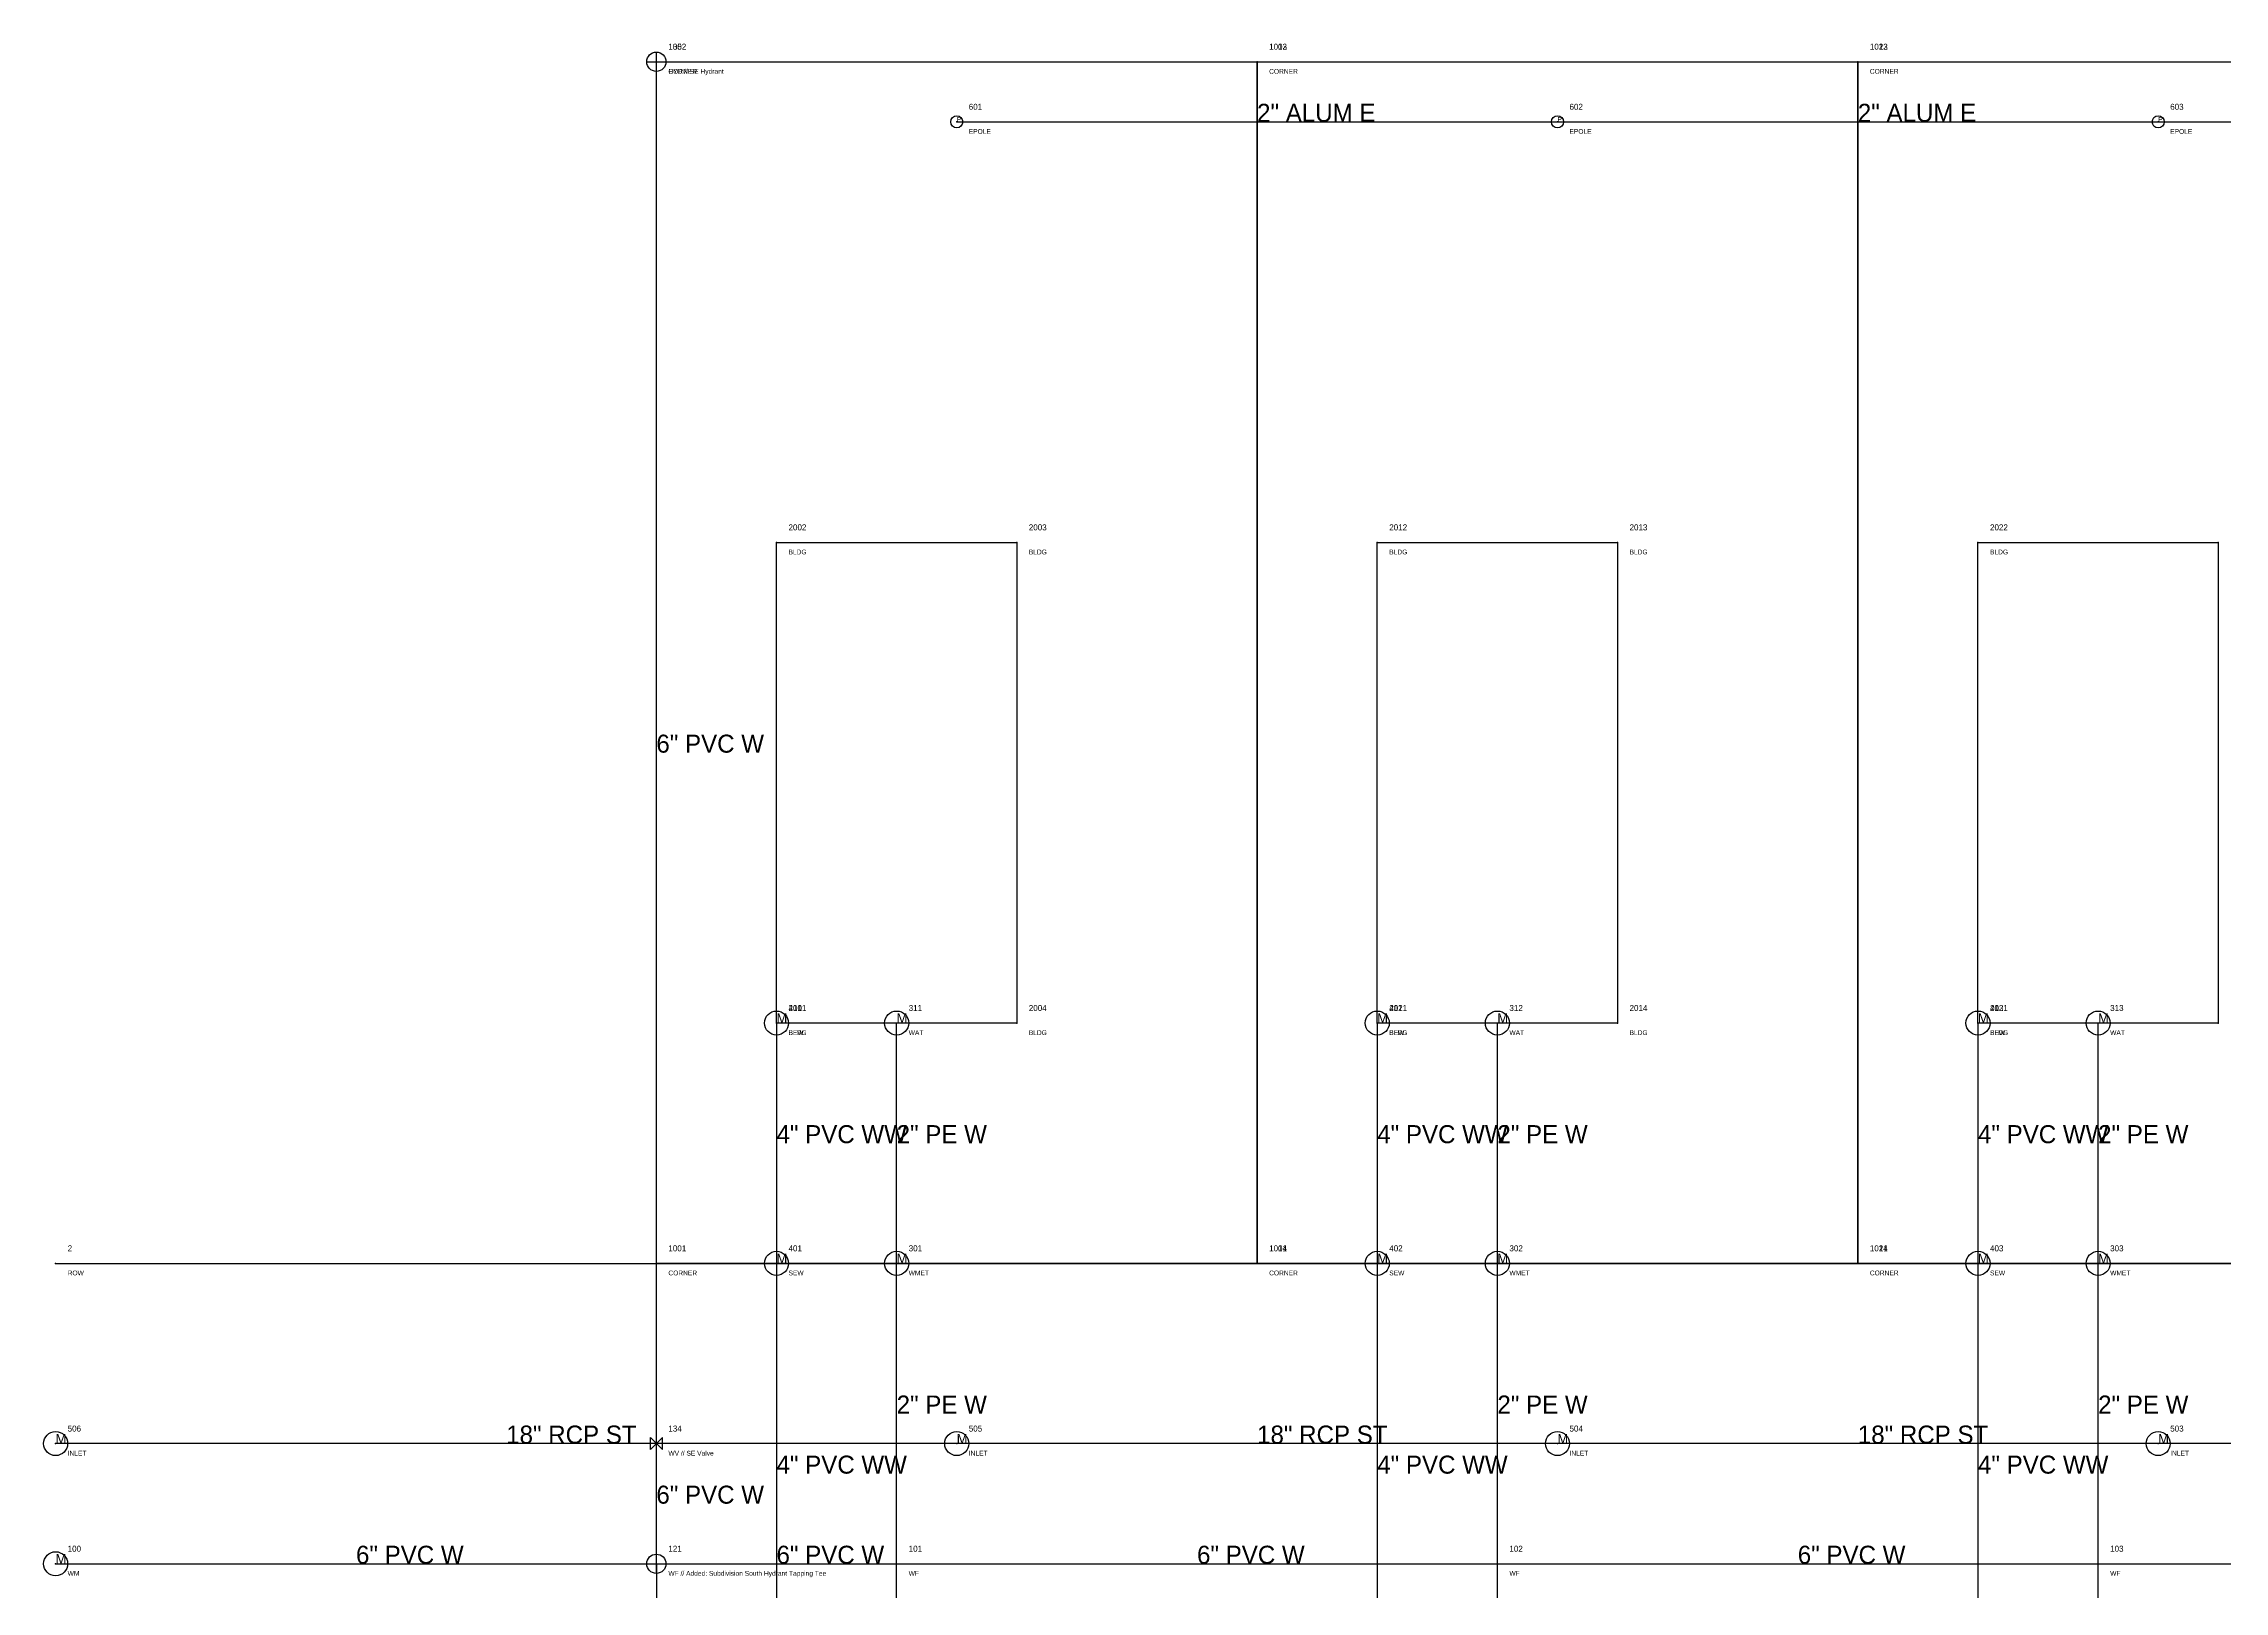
# Model space of a CAD drawing. Header units: feet. Extents: x 949 to 1303, y 4874 to 5127.
# Drawn here: x 949 to 1130.5, y 4997.7 to 5126.5 of the extents above; entities that cross this region are included whole.
import ezdxf

# ---------------------------------------------------------------- set-up
doc = ezdxf.new("R2010")
doc.units = ezdxf.units.FT
doc.header["$MEASUREMENT"] = 0
for name, color, linetype in [('FIGURES', 7, 'Continuous'), ('PIPE_E_2_ALUM', 7, 'Continuous'), ('PIPE_E_2_ALUM_TEXT', 7, 'Continuous'), ('PIPE_ST_18_RCP', 7, 'Continuous'), ('PIPE_ST_18_RCP_TEXT', 7, 'Continuous'), ('PIPE_W_2_PE', 7, 'Continuous'), ('PIPE_W_2_PE_TEXT', 7, 'Continuous'), ('PIPE_W_6_PVC', 7, 'Continuous'), ('PIPE_W_6_PVC_TEXT', 7, 'Continuous'), ('PIPE_WW_4_PVC', 7, 'Continuous'), ('PIPE_WW_4_PVC_TEXT', 7, 'Continuous'), ('POINT_DESC', 7, 'Continuous'), ('POINT_IDS', 7, 'Continuous'), ('POINTS', 7, 'Continuous'), ('STRUCT_E_EPOLE', 7, 'Continuous'), ('STRUCT_ST_INLET', 7, 'Continuous'), ('STRUCT_W_HYD____SE_Hydrant', 7, 'Continuous'), ('STRUCT_W_WAT', 7, 'Continuous'), ('STRUCT_W_WF', 7, 'Continuous'), ('STRUCT_W_WF____Added__Subdivision_South_Hydrant_Tapping_Tee', 7, 'Continuous'), ('STRUCT_W_WM', 7, 'Continuous'), ('STRUCT_W_WMET', 7, 'Continuous'), ('STRUCT_W_WV____SE_Valve', 7, 'Continuous'), ('STRUCT_WW_SEW', 7, 'Continuous')]:
    doc.layers.add(name, color=color, linetype=linetype)

# ---------------------------------------------------------------- blocks, each defined once
blk = doc.blocks.new('MANHOLE')
blk.add_circle((0, 0), 1)
blk.add_text('M', height=0.8).set_placement((0, 0))
blk = doc.blocks.new('HYDRANT')
for p, q in [((-0.8, 0), (0.8, 0)), ((0, -0.8), (0, 0.8))]:
    blk.add_line(p, q)
blk.add_circle((0, 0), 0.8)
blk = doc.blocks.new('FITTING')
for p, q in [((-0.5, 0), (0.5, 0)), ((0, -0.5), (0, 0.5))]:
    blk.add_line(p, q)
blk = doc.blocks.new('VALVE')
for p, q in [((-0.5, -0.5), (0.5, 0.5)), ((-0.5, 0.5), (0.5, -0.5)), ((-0.5, -0.5), (-0.5, 0.5)), ((0.5, -0.5), (0.5, 0.5))]:
    blk.add_line(p, q)
blk = doc.blocks.new('POLE')
blk.add_circle((0, 0), 0.5)
blk.add_text('P', height=0.4).set_placement((0, 0))

msp = doc.modelspace()

# ---------------------------------------------------------------- linework, layer by layer
at = {"layer": 'FIGURES'}
for p, q in [((1000, 5025), (1000, 5125)), ((1000, 5125), (1050, 5125)), ((1000, 5010), (1000, 5125)), ((1050, 5125), (1050, 5025)), ((1050, 5025), (1050, 5125)), ((1050, 5125), (1100, 5125)), ((1100, 5125), (1100, 5025)), ((1100, 5025), (1100, 5125)), ((1100, 5125), (1150, 5125)), ((1025, 5120), (1075, 5120)), ((1075, 5120), (1125, 5120)), ((1125, 5120), (1175, 5120)), ((1010, 5045), (1010, 5085)), ((1010, 5085), (1030, 5085)), ((1030, 5085), (1030, 5045)), ((1060, 5045), (1060, 5085)), ((1060, 5085), (1080, 5085)), ((1080, 5085), (1080, 5045)), ((1110, 5045), (1110, 5085)), ((1110, 5085), (1130, 5085)), ((1130, 5085), (1130, 5045)), ((1030, 5045), (1010, 5045)), ((1010, 5045), (1010, 5025)), ((1020, 5025), (1020, 5045)), ((1080, 5045), (1060, 5045)), ((1060, 5045), (1060, 5025)), ((1070, 5025), (1070, 5045)), ((1130, 5045), (1110, 5045)), ((1110, 5045), (1110, 5025)), ((1120, 5025), (1120, 5045)), ((950, 5025), (1300, 5025)), ((1050, 5025), (1000, 5025)), ((1010, 5025), (1010, 4990)), ((1020, 5000), (1020, 5025)), ((1100, 5025), (1050, 5025)), ((1060, 5025), (1060, 4990)), ((1070, 5000), (1070, 5025)), ((1150, 5025), (1100, 5025)), ((1110, 5025), (1110, 4990)), ((1120, 5000), (1120, 5025)), ((1025, 5010), (950, 5010)), ((1000, 5000), (1000, 5010)), ((1075, 5010), (1025, 5010)), ((1125, 5010), (1075, 5010)), ((1175, 5010), (1125, 5010)), ((950, 5000), (1000, 5000)), ((1000, 5000), (1020, 5000)), ((1000, 5000), (1000, 4990)), ((1020, 5000), (1070, 5000)), ((1020, 4975), (1020, 5000)), ((1070, 5000), (1120, 5000)), ((1070, 4975), (1070, 5000)), ((1120, 5000), (1170, 5000)), ((1120, 4975), (1120, 5000))]:
    msp.add_line(p, q, dxfattribs=at)
at = {"layer": 'PIPE_E_2_ALUM'}
for p, q in [((1025, 5120), (1075, 5120)), ((1075, 5120), (1125, 5120)), ((1125, 5120), (1175, 5120))]:
    msp.add_line(p, q, dxfattribs=at)
at = {"layer": 'PIPE_ST_18_RCP'}
for p, q in [((1025, 5010), (950, 5010)), ((1075, 5010), (1025, 5010)), ((1125, 5010), (1075, 5010)), ((1175, 5010), (1125, 5010))]:
    msp.add_line(p, q, dxfattribs=at)
at = {"layer": 'PIPE_W_2_PE'}
for p, q in [((1020, 5025), (1020, 5045)), ((1070, 5025), (1070, 5045)), ((1120, 5025), (1120, 5045)), ((1020, 5000), (1020, 5025)), ((1070, 5000), (1070, 5025)), ((1120, 5000), (1120, 5025)), ((1020, 4975), (1020, 5000)), ((1070, 4975), (1070, 5000)), ((1120, 4975), (1120, 5000))]:
    msp.add_line(p, q, dxfattribs=at)
at = {"layer": 'PIPE_W_6_PVC'}
for p, q in [((1000, 5010), (1000, 5125)), ((1000, 5000), (1000, 5010)), ((950, 5000), (1000, 5000)), ((1000, 5000), (1020, 5000)), ((1000, 5000), (1000, 4990)), ((1020, 5000), (1070, 5000)), ((1070, 5000), (1120, 5000)), ((1120, 5000), (1170, 5000))]:
    msp.add_line(p, q, dxfattribs=at)
at = {"layer": 'PIPE_WW_4_PVC'}
for p, q in [((1010, 5045), (1010, 5025)), ((1060, 5045), (1060, 5025)), ((1110, 5045), (1110, 5025)), ((1010, 5025), (1010, 4990)), ((1060, 5025), (1060, 4990)), ((1110, 5025), (1110, 4990))]:
    msp.add_line(p, q, dxfattribs=at)
at = {"layer": 'POINTS'}
for p in [(1000, 5125, 100), (1000, 5125, 98), (1050, 5125, 100), (1050, 5125, 100), (1100, 5125, 100), (1100, 5125, 100), (1025, 5120, 120), (1075, 5120, 120), (1125, 5120, 120), (1010, 5085, 101), (1030, 5085, 101), (1060, 5085, 101), (1080, 5085, 101), (1110, 5085, 101), (1130, 5085, 101), (1010, 5045, 101), (1010, 5045, 90.5), (1020, 5045, 101), (1030, 5045, 101), (1060, 5045, 101), (1060, 5045, 91), (1070, 5045, 101), (1080, 5045, 101), (1110, 5045, 101), (1110, 5045, 91.5), (1120, 5045, 101), (1130, 5045, 101), (950, 5025, 100), (1000, 5025, 100), (1010, 5025, 88.5), (1020, 5025, 100), (1050, 5025, 100), (1050, 5025, 100), (1060, 5025, 89), (1070, 5025, 100), (1100, 5025, 100), (1100, 5025, 100), (1110, 5025, 89.5), (1120, 5025, 100), (950, 5010, 92), (1000, 5010, 98), (1025, 5010, 92.5), (1075, 5010, 93), (1125, 5010, 93.5), (950, 5000, 98), (1000, 5000, 98), (1020, 5000, 98), (1070, 5000, 98), (1120, 5000, 98)]:
    msp.add_point(p, dxfattribs=at)

# ---------------------------------------------------------------- block references
at = {"layer": 'STRUCT_E_EPOLE'}
for p in [(1025, 5120), (1075, 5120), (1125, 5120)]:
    msp.add_blockref('POLE', p, dxfattribs=at)
at = {"layer": 'STRUCT_ST_INLET'}
for p in [(950, 5010), (1025, 5010), (1075, 5010), (1125, 5010)]:
    msp.add_blockref('MANHOLE', p, dxfattribs=at)
at = {"layer": 'STRUCT_W_HYD____SE_Hydrant'}
msp.add_blockref('HYDRANT', (1000, 5125), dxfattribs=at)
at = {"layer": 'STRUCT_W_WAT'}
for p in [(1020, 5045), (1070, 5045), (1120, 5045)]:
    msp.add_blockref('MANHOLE', p, dxfattribs=at)
at = {"layer": 'STRUCT_W_WF'}
for p in [(1020, 5000), (1070, 5000), (1120, 5000)]:
    msp.add_blockref('FITTING', p, dxfattribs=at)
at = {"layer": 'STRUCT_W_WF____Added__Subdivision_South_Hydrant_Tapping_Tee'}
msp.add_blockref('HYDRANT', (1000, 5000), dxfattribs=at)
at = {"layer": 'STRUCT_W_WM'}
msp.add_blockref('MANHOLE', (950, 5000), dxfattribs=at)
at = {"layer": 'STRUCT_W_WMET'}
for p in [(1020, 5025), (1070, 5025), (1120, 5025)]:
    msp.add_blockref('MANHOLE', p, dxfattribs=at)
at = {"layer": 'STRUCT_W_WV____SE_Valve'}
msp.add_blockref('VALVE', (1000, 5010), dxfattribs=at)
at = {"layer": 'STRUCT_WW_SEW'}
for p in [(1010, 5045), (1060, 5045), (1110, 5045), (1010, 5025), (1060, 5025), (1110, 5025)]:
    msp.add_blockref('MANHOLE', p, dxfattribs=at)

# ---------------------------------------------------------------- texts
at = {"layer": 'PIPE_E_2_ALUM_TEXT'}
for p in [(1050, 5120), (1100, 5120)]:
    msp.add_text('2" ALUM E', height=1.5, dxfattribs=at).set_placement(p)
at = {"layer": 'PIPE_ST_18_RCP_TEXT'}
for p in [(987.5, 5010), (1050, 5010), (1100, 5010)]:
    msp.add_text('18" RCP ST', height=1.5, dxfattribs=at).set_placement(p)
at = {"layer": 'PIPE_W_2_PE_TEXT'}
for p in [(1020, 5035), (1070, 5035), (1120, 5035), (1020, 5012.5), (1070, 5012.5), (1120, 5012.5)]:
    msp.add_text('2" PE W', height=1.5, dxfattribs=at).set_placement(p)
at = {"layer": 'PIPE_W_6_PVC_TEXT'}
for p in [(1000, 5067.5), (1000, 5005), (975, 5000), (1010, 5000), (1045, 5000), (1095, 5000)]:
    msp.add_text('6" PVC W', height=1.5, dxfattribs=at).set_placement(p)
at = {"layer": 'PIPE_WW_4_PVC_TEXT'}
for p in [(1010, 5035), (1060, 5035), (1110, 5035), (1010, 5007.5), (1060, 5007.5), (1110, 5007.5)]:
    msp.add_text('4" PVC WW', height=1.5, dxfattribs=at).set_placement(p)
at = {"layer": 'POINT_DESC'}
for s, p in [('CORNER', (1001, 5124)), ('HYD // SE Hydrant', (1001, 5124)), ('CORNER', (1051, 5124)), ('CORNER', (1051, 5124)), ('CORNER', (1101, 5124)), ('CORNER', (1101, 5124)), ('EPOLE', (1026, 5119)), ('EPOLE', (1076, 5119)), ('EPOLE', (1126, 5119)), ('BLDG', (1011, 5084)), ('BLDG', (1031, 5084)), ('BLDG', (1061, 5084)), ('BLDG', (1081, 5084)), ('BLDG', (1111, 5084)), ('SEW', (1011, 5044)), ('BLDG', (1011, 5044)), ('WAT', (1021, 5044)), ('BLDG', (1031, 5044)), ('SEW', (1061, 5044)), ('BLDG', (1061, 5044)), ('WAT', (1071, 5044)), ('BLDG', (1081, 5044)), ('SEW', (1111, 5044)), ('BLDG', (1111, 5044)), ('WAT', (1121, 5044)), ('ROW', (951, 5024)), ('CORNER', (1001, 5024)), ('SEW', (1011, 5024)), ('WMET', (1021, 5024)), ('CORNER', (1051, 5024)), ('CORNER', (1051, 5024)), ('SEW', (1061, 5024)), ('WMET', (1071, 5024)), ('CORNER', (1101, 5024)), ('CORNER', (1101, 5024)), ('SEW', (1111, 5024)), ('WMET', (1121, 5024)), ('INLET', (951, 5009)), ('WV // SE Valve', (1001, 5009)), ('INLET', (1026, 5009)), ('INLET', (1076, 5009)), ('INLET', (1126, 5009)), ('WM', (951, 4999)), ('WF // Added: Subdivision South Hydrant Tapping Tee', (1001, 4999)), ('WF', (1021, 4999)), ('WF', (1071, 4999)), ('WF', (1121, 4999))]:
    msp.add_text(s, height=0.4, dxfattribs=at).set_placement(p)
at = {"layer": 'POINT_IDS'}
for s, p in [('1002', (1001, 5126)), ('135', (1001, 5126)), ('1003', (1051, 5126)), ('1012', (1051, 5126)), ('1013', (1101, 5126)), ('1022', (1101, 5126)), ('601', (1026, 5121)), ('602', (1076, 5121)), ('603', (1126, 5121)), ('2002', (1011, 5086)), ('2003', (1031, 5086)), ('2012', (1061, 5086)), ('2013', (1081, 5086)), ('2022', (1111, 5086)), ('411', (1011, 5046)), ('2001', (1011, 5046)), ('311', (1021, 5046)), ('2004', (1031, 5046)), ('412', (1061, 5046)), ('2011', (1061, 5046)), ('312', (1071, 5046)), ('2014', (1081, 5046)), ('413', (1111, 5046)), ('2021', (1111, 5046)), ('313', (1121, 5046)), ('2', (951, 5026)), ('1001', (1001, 5026)), ('401', (1011, 5026)), ('301', (1021, 5026)), ('1004', (1051, 5026)), ('1011', (1051, 5026)), ('402', (1061, 5026)), ('302', (1071, 5026)), ('1014', (1101, 5026)), ('1021', (1101, 5026)), ('403', (1111, 5026)), ('303', (1121, 5026)), ('506', (951, 5011)), ('134', (1001, 5011)), ('505', (1026, 5011)), ('504', (1076, 5011)), ('503', (1126, 5011)), ('100', (951, 5001)), ('121', (1001, 5001)), ('101', (1021, 5001)), ('102', (1071, 5001)), ('103', (1121, 5001))]:
    msp.add_text(s, height=0.5, dxfattribs=at).set_placement(p)

doc.saveas('drawing.dxf')
